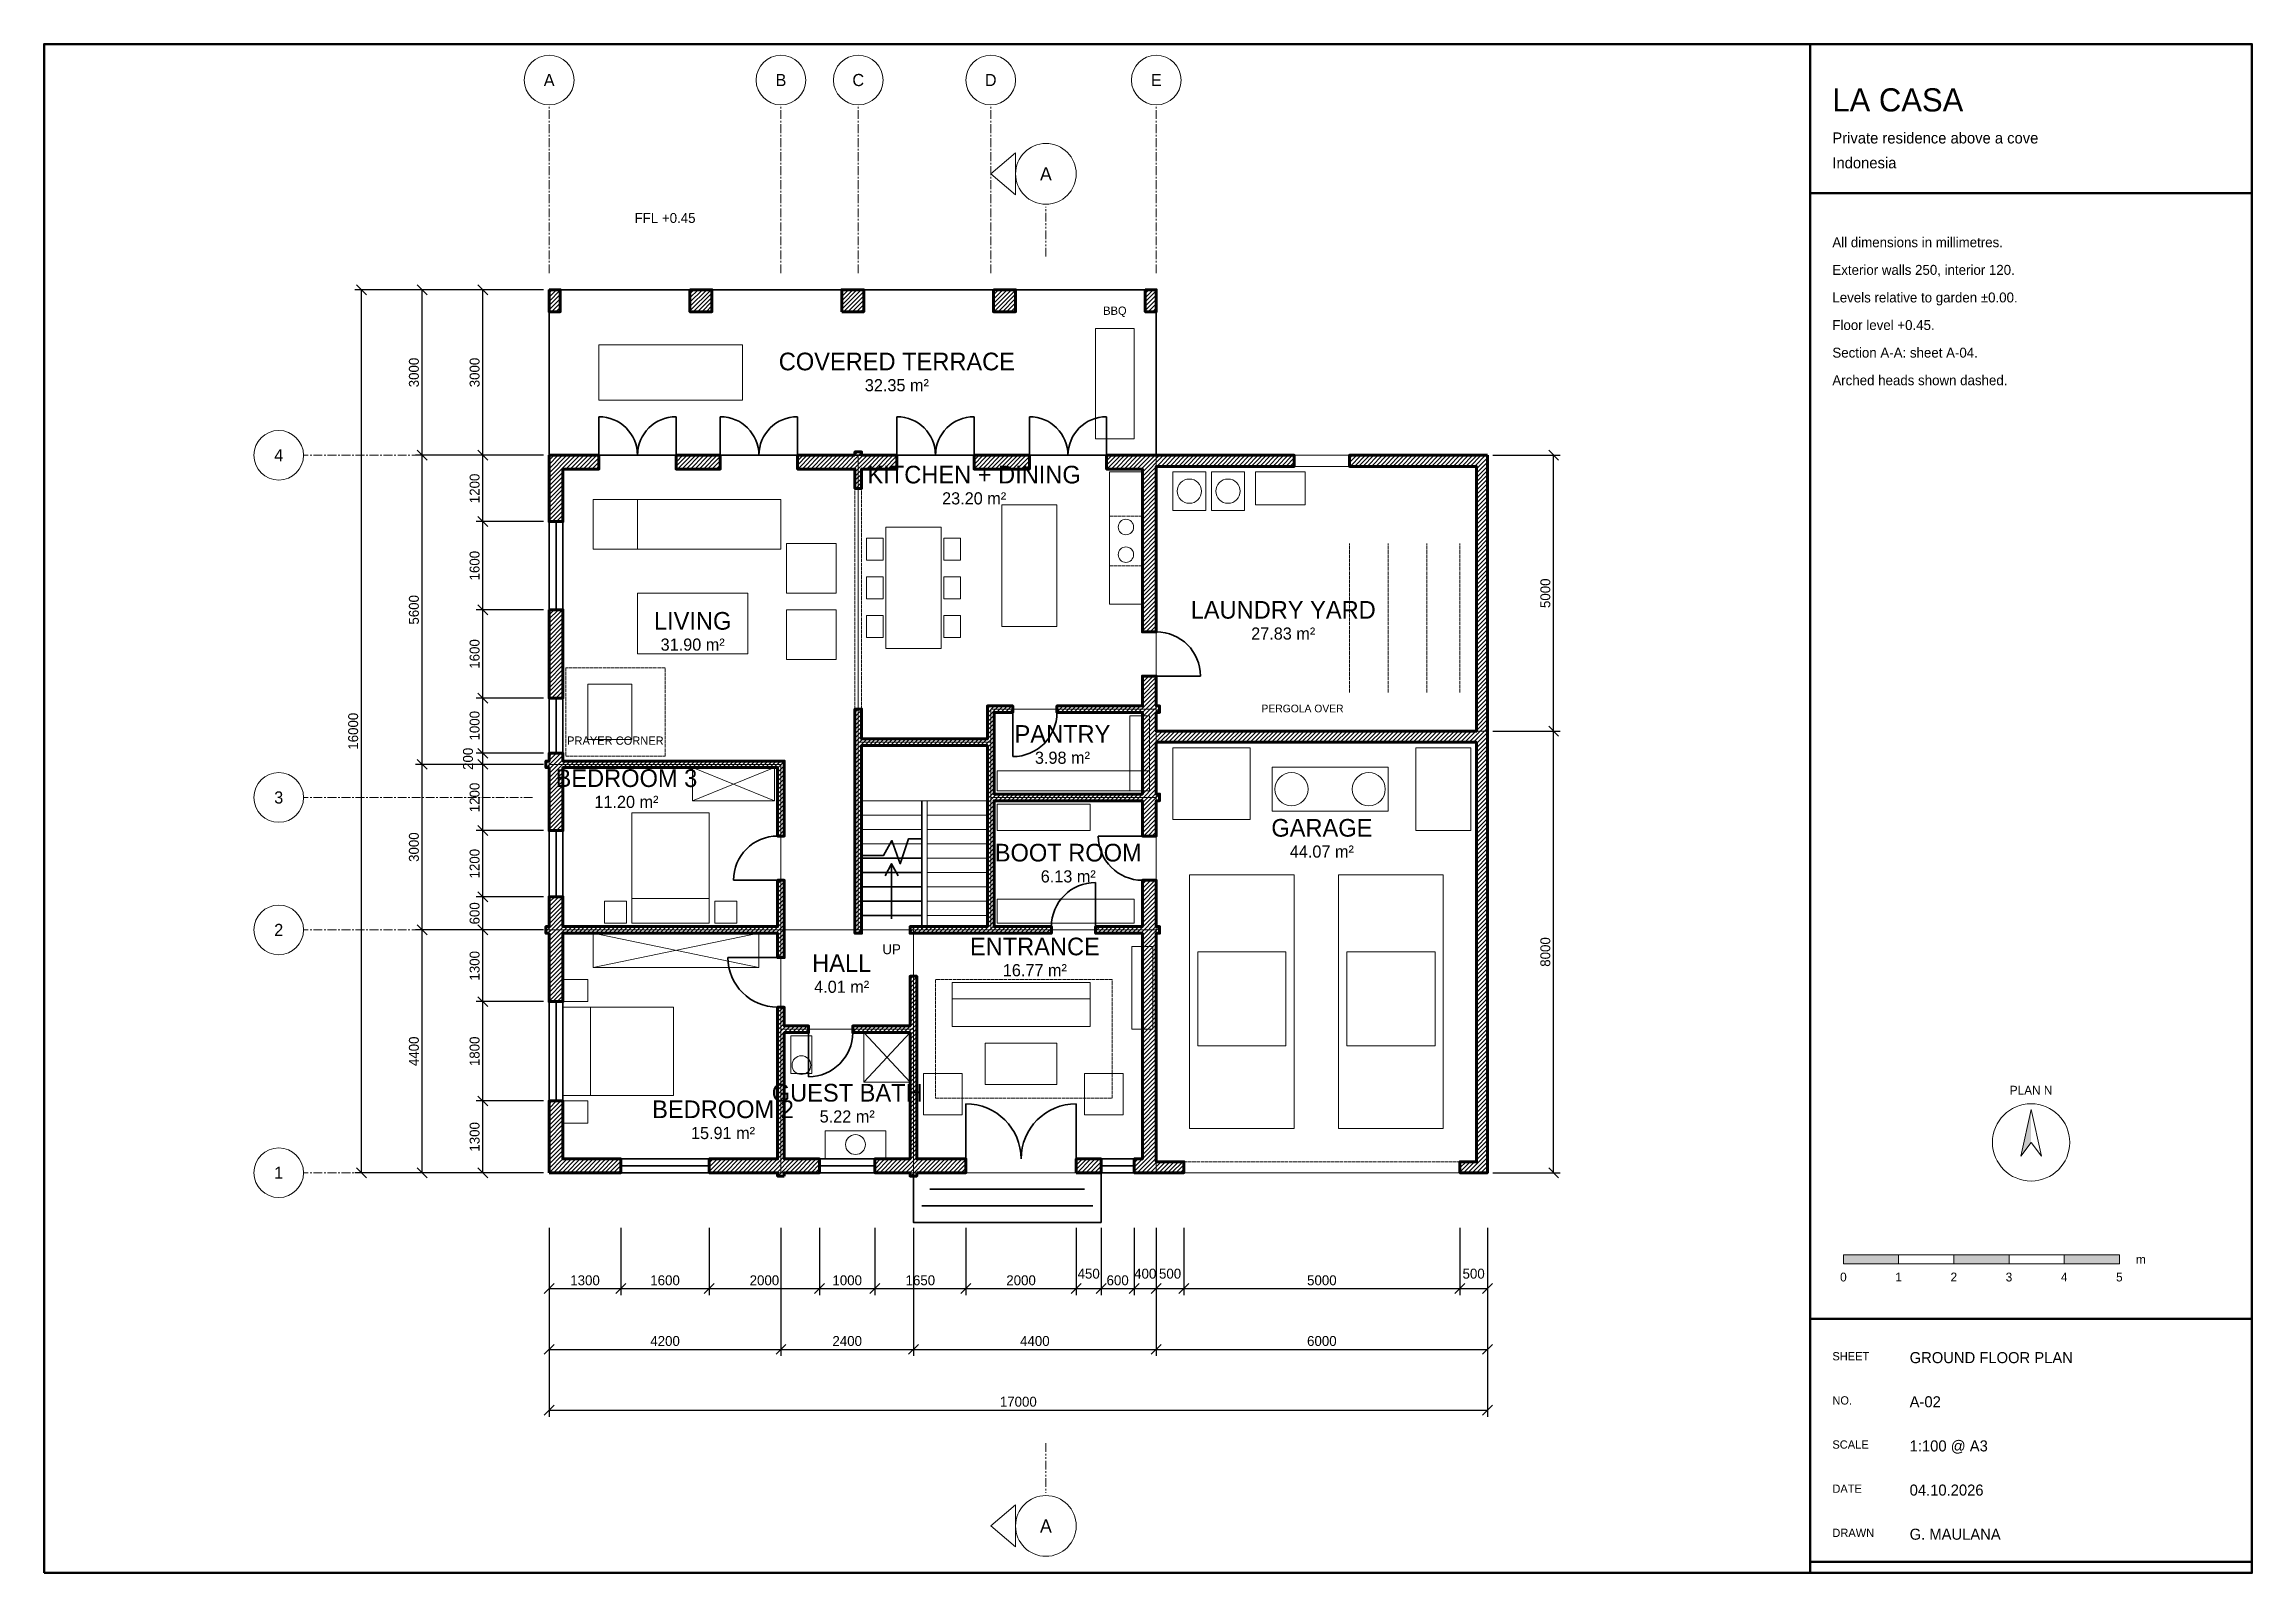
# Model space of a CAD drawing. Header units: millimetres. Extents: x -9150 to 30850, y -7250 to 20450.
import ezdxf
from ezdxf.enums import TextEntityAlignment as Align

# ---------------------------------------------------------------- set-up
doc = ezdxf.new("R2010")
doc.units = ezdxf.units.MM
doc.header["$LTSCALE"] = 50
for name, pattern in [('CENTER', [5.08, 3.175, -0.635, 0.635, -0.635]), ('DASHED', [1.524, 1.27, -0.254]), ('PHANTOM', [6.35, 3.175, -0.635, 0.635, -0.635, 0.635, -0.635])]:
    doc.linetypes.add(name, pattern=pattern)
for name, color, linetype, lineweight in [('ABOVE', 7, 'Continuous', 18), ('DIM', 7, 'Continuous', 18), ('FRAME', 7, 'Continuous', 50), ('FURN', 7, 'Continuous', 13), ('GRID', 7, 'Continuous', 9), ('HATCH', 7, 'Continuous', 13), ('OPEN', 7, 'Continuous', 35), ('ROOMS', 7, 'Continuous', 13), ('TEXT', 7, 'Continuous', 18), ('WALL', 7, 'Continuous', 70)]:
    doc.layers.add(name, color=color, linetype=linetype, lineweight=lineweight)
doc.dimstyles.new('COVE', dxfattribs={"dimtxt": 180, "dimasz": 0, "dimexe": 120, "dimexo": 100, "dimgap": 60, "dimtad": 1, "dimdec": 0, "dimtsz": 90, "dimcen": 2.5, "dimazin": 3, "dimtfac": 1, "dimtmove": 0, "dimatfit": 3})

msp = doc.modelspace()

# ---------------------------------------------------------------- hatches: boundary and pattern name
at = {"layer": 'FRAME'}
h = msp.add_hatch(color=7, dxfattribs=at)
h.dxf.hatch_style = 1
h.paths.add_polyline_path([(26850, 1145), (26661.5, 297.6), (26850, 550)])
h = msp.add_hatch(color=7, dxfattribs=at)
h.dxf.hatch_style = 1
h.paths.add_polyline_path([(24450, -1650), (24450, -1490), (23450, -1490), (23450, -1650)])
h = msp.add_hatch(color=7, dxfattribs=at)
h.dxf.hatch_style = 1
h.paths.add_polyline_path([(26450, -1650), (26450, -1490), (25450, -1490), (25450, -1650)])
h = msp.add_hatch(color=7, dxfattribs=at)
h.dxf.hatch_style = 1
h.paths.add_polyline_path([(28450, -1650), (28450, -1490), (27450, -1490), (27450, -1650)])
at = {"layer": 'HATCH'}
h = msp.add_hatch(dxfattribs=at)
h.set_pattern_fill('ANSI31', scale=17.3228)
h.paths.add_polyline_path([(0, 16000), (200, 16000), (200, 15600), (0, 15600)])
h = msp.add_hatch(dxfattribs=at)
h.set_pattern_fill('ANSI31', scale=17.3228)
h.paths.add_polyline_path([(2550, 16000), (2950, 16000), (2950, 15600), (2550, 15600)])
h = msp.add_hatch(dxfattribs=at)
h.set_pattern_fill('ANSI31', scale=17.3228)
h.paths.add_polyline_path([(5300, 15600), (5300, 16000), (5700, 16000), (5700, 15600)])
h = msp.add_hatch(dxfattribs=at)
h.set_pattern_fill('ANSI31', scale=17.3228)
h.paths.add_polyline_path([(8050, 16000), (8450, 16000), (8450, 15600), (8050, 15600)])
h = msp.add_hatch(dxfattribs=at)
h.set_pattern_fill('ANSI31', scale=17.3228)
h.paths.add_polyline_path([(10800, 16000), (11000, 16000), (11000, 15600), (10800, 15600)])
h = msp.add_hatch(dxfattribs=at)
h.set_pattern_fill('ANSI31', scale=17.3228)
h.paths.add_polyline_path([(0, 13000), (900, 13000), (900, 12750), (250, 12750), (250, 11800), (0, 11800)])
h = msp.add_hatch(dxfattribs=at)
h.set_pattern_fill('ANSI31', scale=17.3228)
h.paths.add_polyline_path([(3100, 13000), (3100, 12750), (2300, 12750), (2300, 13000)])
h = msp.add_hatch(dxfattribs=at)
h.set_pattern_fill('ANSI31', scale=17.3228)
h.paths.add_polyline_path([(5540, 13000), (5540, 13060), (5660, 13060), (5660, 13000), (6300, 13000), (6300, 12750), (5660, 12750), (5660, 12400), (5540, 12400), (5540, 12750), (4500, 12750), (4500, 13000)])
h = msp.add_hatch(dxfattribs=at)
h.set_pattern_fill('ANSI31', scale=17.3228)
h.paths.add_polyline_path([(17000, 13000), (17000, 8000), (17000, 7800), (17000, 0), (16500, 0), (16500, 200), (16800, 200), (16800, 7800), (11000, 7800), (11000, 6860), (11060, 6860), (11060, 6740), (11000, 6740), (11000, 6100), (10750, 6100), (10750, 6740), (8060, 6740), (8060, 4460), (9100, 4460), (9100, 4340), (8060, 4340), (7940, 4340), (6540, 4340), (6540, 4460), (7940, 4460), (7940, 6740), (7940, 6860), (7940, 7740), (5660, 7740), (5660, 4340), (5540, 4340), (5540, 7740), (5540, 7860), (5540, 8400), (5660, 8400), (5660, 7860), (7940, 7860), (7940, 8340), (7940, 8460), (8060, 8460), (8400, 8460), (8400, 8340), (8060, 8340), (8060, 7860), (8060, 7740), (8060, 6860), (10750, 6860), (10750, 8340), (9200, 8340), (9200, 8460), (10750, 8460), (10750, 9000), (11000, 9000), (11000, 8460), (11060, 8460), (11060, 8340), (11000, 8340), (11000, 8000), (16800, 8000), (16800, 12800), (14500, 12800), (14500, 13000)])
h = msp.add_hatch(dxfattribs=at)
h.set_pattern_fill('ANSI31', scale=17.3228)
h.paths.add_polyline_path([(8700, 13000), (8700, 12750), (7700, 12750), (7700, 13000)])
h = msp.add_hatch(dxfattribs=at)
h.set_pattern_fill('ANSI31', scale=17.3228)
h.paths.add_polyline_path([(11000, 13000), (13500, 13000), (13500, 12800), (11000, 12800), (11000, 9800), (10750, 9800), (10750, 12750), (10100, 12750), (10100, 13000)])
h = msp.add_hatch(dxfattribs=at)
h.set_pattern_fill('ANSI31', scale=17.3228)
h.paths.add_polyline_path([(0, 10200), (250, 10200), (250, 8600), (0, 8600)])
h = msp.add_hatch(dxfattribs=at)
h.set_pattern_fill('ANSI31', scale=17.3228)
h.paths.add_polyline_path([(0, 7340), (-60, 7340), (-60, 7460), (0, 7460), (0, 7600), (250, 7600), (250, 7460), (4140, 7460), (4260, 7460), (4260, 7340), (4260, 6100), (4140, 6100), (4140, 7340), (250, 7340), (250, 6200), (0, 6200)])
h = msp.add_hatch(dxfattribs=at)
h.set_pattern_fill('ANSI31', scale=17.3228)
h.paths.add_polyline_path([(0, 4340), (-60, 4340), (-60, 4460), (0, 4460), (0, 5000), (250, 5000), (250, 4460), (4140, 4460), (4140, 5300), (4260, 5300), (4260, 4460), (4260, 4340), (4260, 3900), (4140, 3900), (4140, 4340), (250, 4340), (250, 3100), (0, 3100)])
h = msp.add_hatch(dxfattribs=at)
h.set_pattern_fill('ANSI31', scale=17.3228)
h.paths.add_polyline_path([(11000, 0), (10600, 0), (10600, 250), (10750, 250), (10750, 4340), (9900, 4340), (9900, 4460), (10750, 4460), (10750, 5300), (11000, 5300), (11000, 4460), (11060, 4460), (11060, 4340), (11000, 4340), (11000, 200), (11500, 200), (11500, 0)])
h = msp.add_hatch(dxfattribs=at)
h.set_pattern_fill('ANSI31', scale=17.3228)
h.paths.add_polyline_path([(6660, 0), (6660, -60), (6540, -60), (6540, 0), (5900, 0), (5900, 250), (6540, 250), (6540, 2540), (5500, 2540), (5500, 2660), (6540, 2660), (6540, 3560), (6660, 3560), (6660, 2660), (6660, 2540), (6660, 250), (7550, 250), (7550, 0)])
h = msp.add_hatch(dxfattribs=at)
h.set_pattern_fill('ANSI31', scale=17.323)
h.paths.add_polyline_path([(4260, -60), (4140, -60), (4140, 0), (2900, 0), (2900, 250), (4140, 250), (4140, 2540), (4140, 2660), (4140, 3000), (4260, 3000), (4260, 2660), (4700, 2660), (4700, 2540), (4260, 2540), (4260, 250), (4900, 250), (4900, 0), (4260, 0)])
h = msp.add_hatch(dxfattribs=at)
h.set_pattern_fill('ANSI31', scale=17.323)
h.paths.add_polyline_path([(0, 0), (0, 1300), (250, 1300), (250, 250), (1300, 250), (1300, 0)])
h = msp.add_hatch(dxfattribs=at)
h.set_pattern_fill('ANSI31', scale=17.3228)
h.paths.add_polyline_path([(9550, 0), (9550, 250), (10000, 250), (10000, 0)])

# ---------------------------------------------------------------- linework, layer by layer
at = {"layer": 'ABOVE', "linetype": 'DASHED'}
for p, q in [((13500, 13000), (14500, 13000)), ((13500, 12800), (14500, 12800)), ((5540, 8400), (5540, 12400)), ((5660, 8400), (5660, 12400)), ((14500, 8700), (14500, 11400)), ((15200, 8700), (15200, 11400)), ((15900, 8700), (15900, 11400)), ((16500, 8700), (16500, 11400)), ((11500, 200), (16500, 200)), ((11500, 0), (16500, 0))]:
    msp.add_line(p, q, dxfattribs=at)
at = {"layer": 'ABOVE'}
for p, q in [((5660, 6740), (6750, 6740)), ((5660, 6740), (7940, 6740)), ((5660, 6480), (6750, 6480)), ((6850, 6740), (7940, 6740)), ((6850, 4400), (6850, 6740)), ((6850, 6480), (7940, 6480)), ((5660, 6220), (6750, 6220)), ((6850, 6220), (7940, 6220)), ((5660, 5960), (6750, 5960)), ((6850, 5960), (7940, 5960)), ((6850, 5700), (7940, 5700)), ((6850, 5440), (7940, 5440)), ((6850, 5180), (7940, 5180)), ((6850, 4920), (7940, 4920)), ((6850, 4660), (7940, 4660))]:
    msp.add_line(p, q, dxfattribs=at)
at = {"layer": 'ABOVE', "linetype": 'DASHED'}
for points in [[(11000, 8000), (16800, 8000), (16800, 12800), (11000, 12800)], [(10150, 11000), (10750, 11000), (10750, 11900), (10150, 11900)], [(300, 7550), (2100, 7550), (2100, 9150), (300, 9150)], [(7000, 1350), (10200, 1350), (10200, 3500), (7000, 3500)]]:
    msp.add_lwpolyline(points, close=True, dxfattribs=at)
at = {"layer": 'FRAME'}
for p, q in [((22850, -7250), (22850, 20450)), ((22850, 17750), (30850, 17750)), ((22850, -2650), (30850, -2650)), ((22850, -7050), (30850, -7050))]:
    msp.add_line(p, q, dxfattribs=at)
msp.add_lwpolyline([(-9150, -7250), (30850, -7250), (30850, 20450), (-9150, 20450)], close=True, dxfattribs=at)
at = {"layer": 'FURN'}
for p, q in [((2600, 6740), (4080, 7340)), ((2600, 7340), (4080, 6740)), ((800, 3720), (3800, 4340)), ((800, 4340), (3800, 3720)), ((5700, 1640), (6540, 2540)), ((5700, 2540), (6540, 1640))]:
    msp.add_line(p, q, dxfattribs=at)
for points in [[(9900, 13300), (10600, 13300), (10600, 15300), (9900, 15300)], [(900, 14000), (3500, 14000), (3500, 15000), (900, 15000)], [(10150, 10300), (10750, 10300), (10750, 12700), (10150, 12700)], [(11300, 12000), (11900, 12000), (11900, 12700), (11300, 12700)], [(12000, 12000), (12600, 12000), (12600, 12700), (12000, 12700)], [(12800, 12100), (13700, 12100), (13700, 12700), (12800, 12700)], [(800, 11300), (4200, 11300), (4200, 12200), (800, 12200)], [(800, 11300), (1600, 11300), (1600, 12200), (800, 12200)], [(8200, 9900), (9200, 9900), (9200, 12100), (8200, 12100)], [(6100, 9500), (7100, 9500), (7100, 11700), (6100, 11700)], [(4300, 10500), (5200, 10500), (5200, 11400), (4300, 11400)], [(5750, 11100), (6050, 11100), (6050, 11500), (5750, 11500)], [(7150, 11100), (7450, 11100), (7450, 11500), (7150, 11500)], [(5750, 10400), (6050, 10400), (6050, 10800), (5750, 10800)], [(7150, 10400), (7450, 10400), (7450, 10800), (7150, 10800)], [(1600, 9400), (3600, 9400), (3600, 10500), (1600, 10500)], [(4300, 9300), (5200, 9300), (5200, 10200), (4300, 10200)], [(5750, 9700), (6050, 9700), (6050, 10100), (5750, 10100)], [(7150, 9700), (7450, 9700), (7450, 10100), (7150, 10100)], [(700, 7850), (1500, 7850), (1500, 8850), (700, 8850)], [(10520, 6920), (10880, 6920), (10880, 8280), (10520, 8280)], [(11300, 6400), (12700, 6400), (12700, 7700), (11300, 7700)], [(15700, 6200), (16700, 6200), (16700, 7700), (15700, 7700)], [(2600, 6740), (4080, 6740), (4080, 7340), (2600, 7340)], [(8120, 6920), (10880, 6920), (10880, 7280), (8120, 7280)], [(13100, 6550), (15200, 6550), (15200, 7350), (13100, 7350)], [(1500, 4520), (2900, 4520), (2900, 6520), (1500, 6520)], [(8120, 6200), (9800, 6200), (9800, 6680), (8120, 6680)], [(11600, 800), (13500, 800), (13500, 5400), (11600, 5400)], [(14300, 800), (16200, 800), (16200, 5400), (14300, 5400)], [(1000, 4520), (1400, 4520), (1400, 4920), (1000, 4920)], [(1500, 4520), (2900, 4520), (2900, 4970), (1500, 4970)], [(3000, 4520), (3400, 4520), (3400, 4920), (3000, 4920)], [(8120, 4520), (10600, 4520), (10600, 4960), (8120, 4960)], [(800, 3720), (3800, 3720), (3800, 4340), (800, 4340)], [(10560, 2600), (10940, 2600), (10940, 4100), (10560, 4100)], [(11750, 2300), (13350, 2300), (13350, 4000), (11750, 4000)], [(14450, 2300), (16050, 2300), (16050, 4000), (14450, 4000)], [(250, 3100), (700, 3100), (700, 3500), (250, 3500)], [(7300, 2650), (9800, 2650), (9800, 3450), (7300, 3450)], [(7300, 3150), (9800, 3150), (9800, 3450), (7300, 3450)], [(250, 1400), (2250, 1400), (2250, 3000), (250, 3000)], [(250, 1400), (750, 1400), (750, 3000), (250, 3000)], [(4380, 1800), (4760, 1800), (4760, 2480), (4380, 2480)], [(5700, 1640), (6540, 1640), (6540, 2540), (5700, 2540)], [(7900, 1600), (9200, 1600), (9200, 2350), (7900, 2350)], [(6780, 1050), (7480, 1050), (7480, 1800), (6780, 1800)], [(9700, 1050), (10400, 1050), (10400, 1800), (9700, 1800)], [(250, 900), (700, 900), (700, 1300), (250, 1300)], [(5000, 260), (6100, 260), (6100, 760), (5000, 760)]]:
    msp.add_lwpolyline(points, close=True, dxfattribs=at)
for centre, radius in [((11600, 12350), 220), ((12300, 12350), 220), ((10450, 11700), 140), ((10450, 11200), 140), ((13450, 6950), 300), ((14850, 6950), 300), ((4570, 1950), 170), ((5550, 510), 180)]:
    msp.add_circle(centre, radius, dxfattribs=at)
at = {"layer": 'GRID', "linetype": 'CENTER'}
for p, q in [((0, 16300), (0, 19350)), ((4200, 16300), (4200, 19350)), ((5600, 16300), (5600, 19350)), ((8000, 16300), (8000, 19350)), ((11000, 16300), (11000, 19350)), ((-300, 13000), (-4450, 13000)), ((-300, 6800), (-4450, 6800)), ((-300, 4400), (-4450, 4400)), ((-300, 0), (-4450, 0))]:
    msp.add_line(p, q, dxfattribs=at)
at = {"layer": 'GRID', "linetype": 'PHANTOM'}
for p, q in [((9000, 16600), (9000, 17500)), ((9000, -4900), (9000, -5800))]:
    msp.add_line(p, q, dxfattribs=at)
at = {"layer": 'GRID'}
for points in [[(8450, 18480), (8000, 18100), (8450, 17720)], [(8450, -6020), (8000, -6400), (8450, -6780)]]:
    msp.add_lwpolyline(points, close=True, dxfattribs=at)
for centre, radius in [((0, 19800), 450), ((4200, 19800), 450), ((5600, 19800), 450), ((8000, 19800), 450), ((11000, 19800), 450), ((9000, 18100), 550), ((-4900, 13000), 450), ((-4900, 6800), 450), ((-4900, 4400), 450), ((-4900, 0), 450), ((9000, -6400), 550)]:
    msp.add_circle(centre, radius, dxfattribs=at)
at = {"layer": 'OPEN'}
for p, q in [((900, 13000), (900, 13700)), ((2300, 13000), (2300, 13700)), ((3100, 13000), (3100, 13700)), ((4500, 13000), (4500, 13700)), ((6300, 13000), (6300, 13700)), ((7700, 13000), (7700, 13700)), ((8700, 13000), (8700, 13700)), ((10100, 13000), (10100, 13700)), ((900, 12750), (900, 13000)), ((2300, 12750), (2300, 13000)), ((3100, 12750), (3100, 13000)), ((4500, 12750), (4500, 13000)), ((6300, 12750), (6300, 13000)), ((7700, 12750), (7700, 13000)), ((8700, 12750), (8700, 13000)), ((10100, 12750), (10100, 13000)), ((13500, 12800), (13500, 13000)), ((14500, 12800), (14500, 13000)), ((5540, 12400), (5660, 12400)), ((0, 10200), (0, 11800)), ((0, 11800), (250, 11800)), ((125, 10200), (125, 11800)), ((250, 10200), (250, 11800)), ((0, 10200), (250, 10200)), ((10750, 9800), (11000, 9800)), ((10750, 9000), (11000, 9000)), ((11000, 9000), (11800, 9000)), ((0, 7600), (0, 8600)), ((0, 8600), (250, 8600)), ((125, 7600), (125, 8600)), ((250, 7600), (250, 8600)), ((5540, 8400), (5660, 8400)), ((8400, 8340), (8400, 8460)), ((9200, 8340), (9200, 8460)), ((8400, 8340), (8400, 7540)), ((0, 7600), (250, 7600)), ((6750, 4400), (6750, 6740)), ((0, 5000), (0, 6200)), ((0, 6200), (250, 6200)), ((125, 5000), (125, 6200)), ((250, 5000), (250, 6200)), ((4140, 6100), (4260, 6100)), ((10750, 6100), (9950, 6100)), ((10750, 6100), (11000, 6100)), ((5660, 5700), (6750, 5700)), ((6205, 4600), (6205, 5600)), ((4140, 5300), (3340, 5300)), ((4140, 5300), (4260, 5300)), ((5660, 5440), (6750, 5440)), ((9900, 4460), (9900, 5260)), ((10750, 5300), (11000, 5300)), ((0, 5000), (250, 5000)), ((5660, 5180), (6750, 5180)), ((5660, 4920), (6750, 4920)), ((5660, 4660), (6750, 4660)), ((9100, 4340), (9100, 4460)), ((9900, 4340), (9900, 4460)), ((4140, 3900), (3240, 3900)), ((4140, 3900), (4260, 3900)), ((0, 1300), (0, 3100)), ((0, 3100), (250, 3100)), ((125, 1300), (125, 3100)), ((250, 1300), (250, 3100)), ((4140, 3000), (4260, 3000)), ((4700, 2540), (4700, 2660)), ((4700, 2540), (4700, 1740)), ((5500, 2540), (5500, 2660)), ((0, 1300), (250, 1300)), ((7550, 250), (7550, 1250)), ((9550, 250), (9550, 1250)), ((1300, 250), (2900, 250)), ((1300, 0), (1300, 250)), ((1300, 125), (2900, 125)), ((1300, 0), (2900, 0)), ((2900, 0), (2900, 250)), ((4900, 250), (5900, 250)), ((4900, 0), (4900, 250)), ((4900, 125), (5900, 125)), ((4900, 0), (5900, 0)), ((5900, 0), (5900, 250)), ((7550, 0), (7550, 250)), ((9550, 0), (9550, 250)), ((10000, 250), (10600, 250)), ((10000, 0), (10000, 250)), ((10000, 125), (10600, 125)), ((10000, 0), (10600, 0)), ((10600, 0), (10600, 250)), ((11500, 0), (11500, 200)), ((16500, 0), (16500, 200)), ((6900, -300), (9700, -300)), ((6750, -600), (9850, -600)), ((6600, -900), (10000, -900))]:
    msp.add_line(p, q, dxfattribs=at)
msp.add_lwpolyline([(0, 13000), (11000, 13000), (11000, 16000), (0, 16000)], close=True, dxfattribs=at)
for points in [[(5660, 5750), (6060, 5750), (6210, 6020), (6360, 5600), (6510, 6050), (6750, 6050)], [(6085, 5380), (6205, 5600), (6325, 5380)], [(6600, 0), (6600, -900), (10000, -900), (10000, 0)]]:
    msp.add_lwpolyline(points, dxfattribs=at)
for centre, radius, start, end in [((900, 13000), 700, 0, 90), ((2300, 13000), 700, 90, 180), ((3100, 13000), 700, 0, 90), ((4500, 13000), 700, 90, 180), ((6300, 13000), 700, 0, 90), ((7700, 13000), 700, 90, 180), ((8700, 13000), 700, 0, 90), ((10100, 13000), 700, 90, 180), ((11000, 9000), 800, 0, 90), ((8400, 8340), 800, 270, 0), ((4140, 5300), 800, 90, 180), ((10750, 6100), 800, 180, 270), ((9900, 4460), 800, 90, 180), ((4140, 3900), 900, 180, 270), ((4700, 2540), 800, 270, 0), ((7550, 250), 1000, 0, 90), ((9550, 250), 1000, 90, 180)]:
    msp.add_arc(centre, radius, start, end, dxfattribs=at)
at = {"layer": 'ROOMS'}
for points in [[(11000, 13000), (11000, 16000), (0, 16000), (0, 13000)], [(5600, 4400), (4200, 4400), (4200, 7400), (0, 7400), (0, 13000), (5600, 13000), (5600, 7400)], [(5600, 7800), (5600, 13000), (11000, 13000), (11000, 8400), (8000, 8400), (8000, 7800)], [(17000, 8000), (17000, 13000), (11000, 13000), (11000, 8000)], [(11000, 6800), (11000, 8400), (8000, 8400), (8000, 6800)], [(17000, 0), (17000, 8000), (11000, 8000), (11000, 0)], [(5660, 4400), (5660, 7740), (7940, 7740), (7940, 6860), (7940, 6740), (7940, 4460), (6540, 4460), (6540, 4400)], [(4200, 4400), (4200, 7400), (0, 7400), (0, 4400)], [(11000, 4400), (11000, 6800), (8000, 6800), (8000, 4400)], [(4200, 0), (4200, 4400), (0, 4400), (0, 0)], [(6600, 2600), (6600, 4400), (4200, 4400), (4200, 2600)], [(11000, 0), (11000, 4400), (6600, 4400), (6600, 0)], [(6600, 0), (6600, 2600), (4200, 2600), (4200, 0)]]:
    msp.add_lwpolyline(points, close=True, dxfattribs=at)
at = {"layer": 'TEXT'}
for points in [[(26850, 1145), (26661.5, 297.6), (26850, 550), (27038.5, 297.6)], [(23450, -1650), (24450, -1650), (24450, -1490), (23450, -1490)], [(24450, -1650), (25450, -1650), (25450, -1490), (24450, -1490)], [(25450, -1650), (26450, -1650), (26450, -1490), (25450, -1490)], [(26450, -1650), (27450, -1650), (27450, -1490), (26450, -1490)], [(27450, -1650), (28450, -1650), (28450, -1490), (27450, -1490)]]:
    msp.add_lwpolyline(points, close=True, dxfattribs=at)
msp.add_circle((26850, 550), 700, dxfattribs=at)
at = {"layer": 'WALL'}
for points in [[(0, 16000), (200, 16000), (200, 15600), (0, 15600)], [(2550, 16000), (2950, 16000), (2950, 15600), (2550, 15600)], [(5300, 15600), (5300, 16000), (5700, 16000), (5700, 15600)], [(8050, 16000), (8450, 16000), (8450, 15600), (8050, 15600)], [(10800, 16000), (11000, 16000), (11000, 15600), (10800, 15600)], [(0, 13000), (900, 13000), (900, 12750), (250, 12750), (250, 11800), (0, 11800)], [(3100, 13000), (3100, 12750), (2300, 12750), (2300, 13000)], [(5540, 13000), (5540, 13060), (5660, 13060), (5660, 13000), (6300, 13000), (6300, 12750), (5660, 12750), (5660, 12400), (5540, 12400), (5540, 12750), (4500, 12750), (4500, 13000)], [(17000, 13000), (17000, 8000), (17000, 7800), (17000, 0), (16500, 0), (16500, 200), (16800, 200), (16800, 7800), (11000, 7800), (11000, 6860), (11060, 6860), (11060, 6740), (11000, 6740), (11000, 6100), (10750, 6100), (10750, 6740), (8060, 6740), (8060, 4460), (9100, 4460), (9100, 4340), (8060, 4340), (7940, 4340), (6540, 4340), (6540, 4460), (7940, 4460), (7940, 6740), (7940, 6860), (7940, 7740), (5660, 7740), (5660, 4340), (5540, 4340), (5540, 7740), (5540, 7860), (5540, 8400), (5660, 8400), (5660, 7860), (7940, 7860), (7940, 8340), (7940, 8460), (8060, 8460), (8400, 8460), (8400, 8340), (8060, 8340), (8060, 7860), (8060, 7740), (8060, 6860), (10750, 6860), (10750, 8340), (9200, 8340), (9200, 8460), (10750, 8460), (10750, 9000), (11000, 9000), (11000, 8460), (11060, 8460), (11060, 8340), (11000, 8340), (11000, 8000), (16800, 8000), (16800, 12800), (14500, 12800), (14500, 13000)], [(8700, 13000), (8700, 12750), (7700, 12750), (7700, 13000)], [(11000, 13000), (13500, 13000), (13500, 12800), (11000, 12800), (11000, 9800), (10750, 9800), (10750, 12750), (10100, 12750), (10100, 13000)], [(0, 10200), (250, 10200), (250, 8600), (0, 8600)], [(0, 7340), (-60, 7340), (-60, 7460), (0, 7460), (0, 7600), (250, 7600), (250, 7460), (4140, 7460), (4260, 7460), (4260, 7340), (4260, 6100), (4140, 6100), (4140, 7340), (250, 7340), (250, 6200), (0, 6200)], [(0, 4340), (-60, 4340), (-60, 4460), (0, 4460), (0, 5000), (250, 5000), (250, 4460), (4140, 4460), (4140, 5300), (4260, 5300), (4260, 4460), (4260, 4340), (4260, 3900), (4140, 3900), (4140, 4340), (250, 4340), (250, 3100), (0, 3100)], [(11000, 0), (10600, 0), (10600, 250), (10750, 250), (10750, 4340), (9900, 4340), (9900, 4460), (10750, 4460), (10750, 5300), (11000, 5300), (11000, 4460), (11060, 4460), (11060, 4340), (11000, 4340), (11000, 200), (11500, 200), (11500, 0)], [(6660, 0), (6660, -60), (6540, -60), (6540, 0), (5900, 0), (5900, 250), (6540, 250), (6540, 2540), (5500, 2540), (5500, 2660), (6540, 2660), (6540, 3560), (6660, 3560), (6660, 2660), (6660, 2540), (6660, 250), (7550, 250), (7550, 0)], [(4260, -60), (4140, -60), (4140, 0), (2900, 0), (2900, 250), (4140, 250), (4140, 2540), (4140, 2660), (4140, 3000), (4260, 3000), (4260, 2660), (4700, 2660), (4700, 2540), (4260, 2540), (4260, 250), (4900, 250), (4900, 0), (4260, 0)], [(0, 0), (0, 1300), (250, 1300), (250, 250), (1300, 250), (1300, 0)], [(9550, 0), (9550, 250), (10000, 250), (10000, 0)]]:
    msp.add_lwpolyline(points, close=True, dxfattribs=at)

# ---------------------------------------------------------------- texts
at = {"layer": 'TEXT'}
for s, height, p in [('A', 220, (0, 19800)), ('B', 220, (4200, 19800)), ('C', 220, (5600, 19800)), ('D', 220, (8000, 19800)), ('E', 220, (11000, 19800)), ('A', 240, (9000, 18100)), ('FFL +0.45', 180, (2100, 17300)), ('COVERED TERRACE', 320, (6300, 14700)), ('32.35 m²', 220, (6300, 14270)), ('4', 220, (-4900, 13000)), ('KITCHEN + DINING', 320, (7700, 12650)), ('23.20 m²', 220, (7700, 12220)), ('LIVING', 320, (2600, 10000)), ('LAUNDRY YARD', 320, (13300, 10200)), ('31.90 m²', 220, (2600, 9570)), ('27.83 m²', 220, (13300, 9770)), ('PANTRY', 320, (9300, 7950)), ('3.98 m²', 220, (9300, 7520)), ('BEDROOM 3', 320, (1400, 7150)), ('3', 220, (-4900, 6800)), ('11.20 m²', 220, (1400, 6720)), ('GARAGE', 320, (14000, 6250)), ('BOOT ROOM', 320, (9405, 5800)), ('44.07 m²', 220, (14000, 5820)), ('6.13 m²', 220, (9405, 5370)), ('2', 220, (-4900, 4400)), ('UP', 180, (6205, 4050)), ('ENTRANCE', 320, (8800, 4100)), ('HALL', 320, (5300, 3800)), ('16.77 m²', 220, (8800, 3670)), ('4.01 m²', 220, (5300, 3370)), ('GUEST BATH', 320, (5400, 1450)), ('BEDROOM 2', 320, (3150, 1150)), ('PLAN N', 160, (26850, 1495)), ('15.91 m²', 220, (3150, 720)), ('5.22 m²', 220, (5400, 1020)), ('1', 220, (-4900, 0)), ('A', 240, (9000, -6400))]:
    msp.add_text(s, height=height, dxfattribs=at).set_placement(p, align=Align.MIDDLE_CENTER)
for s, height, p in [('LA CASA', 420, (23250, 19650)), ('Private residence above a cove', 200, (23250, 18850)), ('Indonesia', 200, (23250, 18400)), ('All dimensions in millimetres.', 180, (23250, 16950)), ('Exterior walls 250, interior 120.', 180, (23250, 16450)), ('Levels relative to garden ±0.00.', 180, (23250, 15950)), ('Floor level +0.45.', 180, (23250, 15450)), ('Section A-A: sheet A-04.', 180, (23250, 14950)), ('Arched heads shown dashed.', 180, (23250, 14450)), ('SHEET', 150, (23250, -3250)), ('GROUND FLOOR PLAN', 200, (24650, -3250)), ('NO.', 150, (23250, -4050)), ('A-02', 200, (24650, -4050)), ('SCALE', 150, (23250, -4850)), ('1:100 @ A3', 200, (24650, -4850)), ('DATE', 150, (23250, -5650)), ('04.10.2026', 200, (24650, -5650)), ('DRAWN', 150, (23250, -6450)), ('G. MAULANA', 200, (24650, -6450))]:
    msp.add_text(s, height=height, dxfattribs=at).set_placement(p, align=Align.TOP_LEFT)
for s, height, p in [('BBQ', 150, (10250, 15500)), ('PERGOLA OVER', 140, (13650, 8300)), ('PRAYER CORNER', 150, (1200, 7710))]:
    msp.add_text(s, height=height, dxfattribs=at).set_placement(p, align=Align.BOTTOM_CENTER)
msp.add_text('m', height=160, dxfattribs=at).set_placement((28750, -1570), align=Align.MIDDLE_LEFT)
for s, p in [('0', (23450, -1810)), ('1', (24450, -1810)), ('2', (25450, -1810)), ('3', (26450, -1810)), ('4', (27450, -1810)), ('5', (28450, -1810))]:
    msp.add_text(s, height=160, dxfattribs=at).set_placement(p, align=Align.TOP_CENTER)

# ---------------------------------------------------------------- dimensions: what is measured, and where the dimension line sits
at = {"layer": 'DIM'}
for base, p1, p2 in [((-3400, 0), (0, 0), (0, 16000)), ((-2300, 13000), (0, 13000), (0, 16000)), ((-1200, 13000), (0, 13000), (0, 16000)), ((-2300, 7400), (0, 7400), (0, 13000)), ((-1200, 11800), (0, 11800), (0, 13000)), ((18200, 8000), (17000, 8000), (17000, 13000)), ((-1200, 10200), (0, 10200), (0, 11800)), ((-1200, 8600), (0, 8600), (0, 10200)), ((-1200, 7600), (0, 7600), (0, 8600)), ((18200, 0), (17000, 0), (17000, 8000)), ((-1200, 7400), (0, 7400), (0, 7600)), ((-2300, 4400), (0, 4400), (0, 7400)), ((-1200, 6200), (0, 6200), (0, 7400)), ((-1200, 5000), (0, 5000), (0, 6200)), ((-1200, 4400), (0, 4400), (0, 5000)), ((-2300, 0), (0, 0), (0, 4400)), ((-1200, 3100), (0, 3100), (0, 4400)), ((-1200, 1300), (0, 1300), (0, 3100)), ((-1200, 0), (0, 0), (0, 1300))]:
    msp.add_linear_dim(base=base, p1=p1, p2=p2, angle=90, dimstyle='COVE', dxfattribs=at).render()
for base, p1, p2 in [((0, -2100), (0, -900), (1300, -900)), ((0, -3200), (0, -900), (4200, -900)), ((0, -4300), (0, -900), (17000, -900)), ((1300, -2100), (1300, -900), (2900, -900)), ((2900, -2100), (2900, -900), (4900, -900)), ((4200, -3200), (4200, -900), (6600, -900)), ((4900, -2100), (4900, -900), (5900, -900)), ((5900, -2100), (5900, -900), (7550, -900)), ((6600, -3200), (6600, -900), (11000, -900)), ((7550, -2100), (7550, -900), (9550, -900)), ((9550, -2100), (9550, -900), (10000, -900)), ((10000, -2100), (10000, -900), (10600, -900)), ((10600, -2100), (10600, -900), (11000, -900)), ((11000, -2100), (11000, -900), (11500, -900)), ((11000, -3200), (11000, -900), (17000, -900)), ((11500, -2100), (11500, -900), (16500, -900)), ((16500, -2100), (16500, -900), (17000, -900))]:
    msp.add_linear_dim(base=base, p1=p1, p2=p2, dimstyle='COVE', dxfattribs=at).render()

doc.saveas('drawing.dxf')
